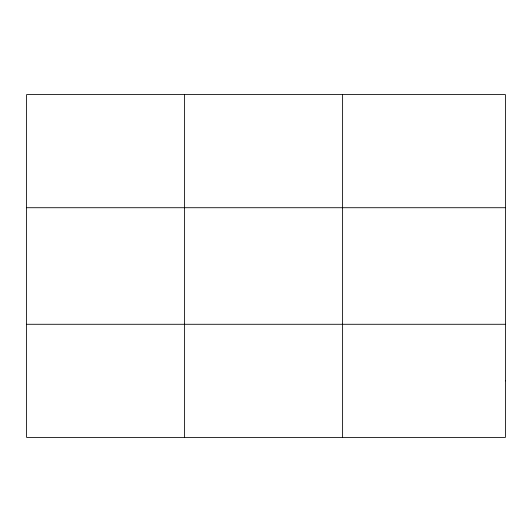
<?xml version="1.0" encoding="UTF-8"?>
<svg xmlns="http://www.w3.org/2000/svg" width="532" height="532" viewBox="0 0 532 532"><rect width="100%" height="100%" fill="white"/><g stroke="black" fill="none" stroke-linecap="round" stroke-linejoin="round"><path stroke-width="0.8" d="M184.604 94.596L184.604 437.404M342.608 94.596L342.608 437.404M26.6 207.719L505.4 207.719M26.6 324.281L505.4 324.281M505.4 380.846L505.4 437.404L26.6 437.404L26.6 94.596L505.4 94.596L505.4 380.846"/></g></svg>
